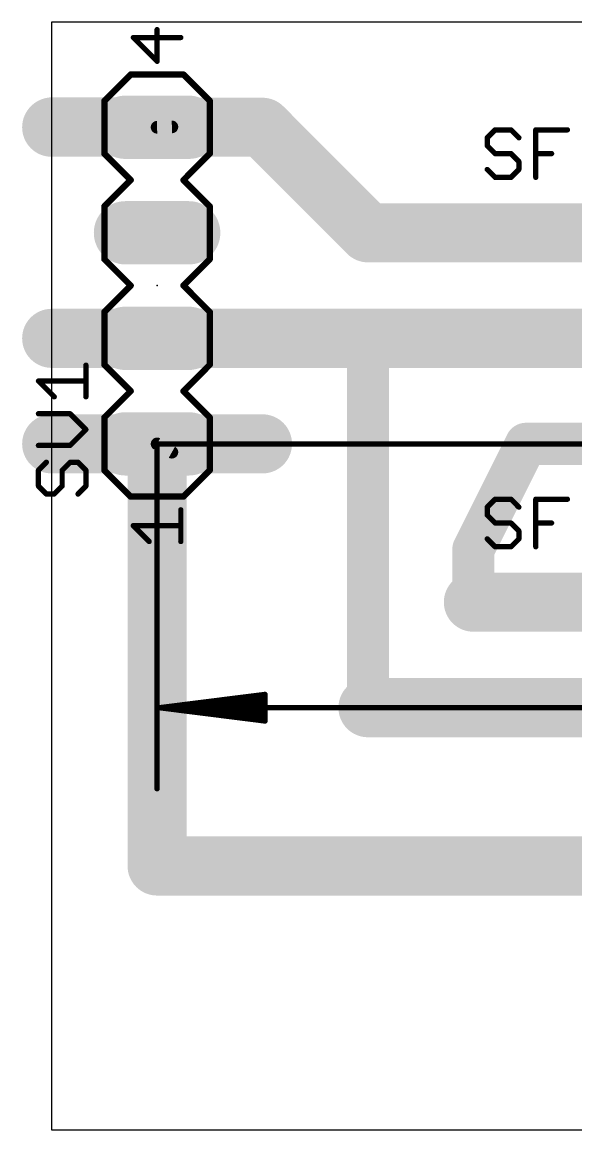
# Model space of a CAD drawing. Extents: x 33.6 to 100.8, y -0.7 to 30.2.
# Drawn here: x 33.58 to 46.92, y 0 to 26.66 of the extents above; entities that cross this region are included whole.
import ezdxf

# ---------------------------------------------------------------- set-up
doc = ezdxf.new("R2010")
doc.units = 0
for name, color, linetype in [('1', 14, 'CONTINUOUS'), ('16', 174, 'CONTINUOUS'), ('17', 94, 'CONTINUOUS'), ('20', 178, 'CONTINUOUS'), ('21', 250, 'CONTINUOUS'), ('23', 178, 'CONTINUOUS'), ('25', 250, 'CONTINUOUS'), ('27', 250, 'CONTINUOUS'), ('51', 250, 'CONTINUOUS')]:
    doc.layers.add(name, color=color, linetype=linetype)

# ---------------------------------------------------------------- blocks, each defined once
blk = doc.blocks.new('RECT')
blk.add_solid([(-0.5, -0.5), (0.5, -0.5), (-0.5, 0.5), (0.5, 0.5)])
blk = doc.blocks.new('LONGP100')
at = {"const_width": 1}
blk.add_lwpolyline([(-0.5, 0), (0.5, 0)], dxfattribs=at)
at = {"const_width": 0.5}
for points in [[(-0.5, 0.25, 1), (-0.5, -0.25)], [(0.5, -0.25, 1), (0.5, 0.25)]]:
    blk.add_lwpolyline(points, format="xyb", dxfattribs=at)

msp = doc.modelspace()

# ---------------------------------------------------------------- linework, layer by layer
at = {"layer": '1'}
for points, const_width in [([(34.2988, 24.1388), (34.29, 24.13)], 1.4224), ([(34.29, 24.13), (39.37, 24.13)], 1.4224), ([(36.83, 24.1388), (34.2988, 24.1388)], 1.4224), ([(39.37, 24.13), (41.91, 21.59)], 1.4224), ([(36.83, 24.1388), (36.83, 24.13)], 0.8128), ([(37.1868, 24.1388), (36.83, 24.13)], 0.3048), ([(48.26, 21.59), (41.91, 21.59)], 1.4224), ([(34.29, 19.05), (36.83, 19.05)], 1.4224), ([(41.91, 19.05), (36.83, 19.05)], 1.4224), ([(48.26, 19.05), (41.91, 19.05)], 1.4224), ([(41.91, 10.16), (41.91, 19.05)], 1.016), ([(36.83, 16.51), (34.29, 16.51)], 1.4224), ([(39.37, 16.51), (36.83, 16.51)], 1.4224), ([(36.83, 16.51), (36.83, 6.35)], 1.4224), ([(45.72, 16.51), (44.45, 13.97)], 1.016), ([(45.72, 16.51), (52.07, 16.51)], 1.016), ([(37.1868, 16.31), (36.83, 16.51)], 0.3048), ([(36.83, 16.51), (36.83, 8.21)], 0.13), ([(44.45, 13.97), (44.45, 12.7)], 1.016), ([(48.26, 12.7), (44.45, 12.7)], 1.4224), ([(48.26, 10.16), (41.91, 10.16)], 1.4224), ([(36.895, 10.16), (39.43, 10.4792)], 0.13), ([(36.895, 10.16), (39.43, 10.42)], 0.13), ([(39.43, 10.4792), (39.43, 9.8408)], 0.13), ([(36.895, 10.16), (39.43, 10.29)], 0.13), ([(36.895, 10.16), (69.785, 10.16)], 0.13), ([(39.43, 9.8408), (36.895, 10.16)], 0.13), ([(39.43, 10.03), (36.895, 10.16)], 0.13), ([(39.43, 9.9), (36.895, 10.16)], 0.13), ([(36.83, 6.35), (64.77, 6.35)], 1.4224)]:
    msp.add_lwpolyline(points, dxfattribs=dict(at, const_width=const_width))
for points, const_width in [([(34.29, 24.4856, 1), (34.29, 23.7744)], 0.7112), ([(34.2988, 24.4944, 1), (34.2988, 23.7832)], 0.7112), ([(34.5502, 23.8874, 1), (34.0474, 24.3902)], 0.7112), ([(36.83, 23.7832, 1), (36.83, 24.4944)], 0.7112), ([(39.6214, 24.3814, 1), (39.1186, 23.8786)], 0.7112), ([(39.37, 23.7744, 1), (39.37, 24.4856)], 0.7112), ([(34.0386, 24.3814, 1), (34.5414, 23.8786)], 0.7112), ([(37.0332, 24.1388, 1), (36.6268, 24.1388)], 0.4064), ([(36.6268, 24.13, 1), (37.0332, 24.13)], 0.4064), ([(36.8281, 24.2062, 1), (36.8319, 24.0538)], 0.1524), ([(37.1887, 24.0626, 1), (37.1849, 24.215)], 0.1524), ([(41.91, 21.9456, 1), (41.91, 21.2344)], 0.7112), ([(41.6586, 21.3386, 1), (42.1614, 21.8414)], 0.7112), ([(34.29, 19.4056, 1), (34.29, 18.6944)], 0.7112), ([(36.83, 19.4056, 1), (36.83, 18.6944)], 0.7112), ([(36.83, 18.6944, 1), (36.83, 19.4056)], 0.7112), ([(41.91, 19.4056, 1), (41.91, 18.6944)], 0.7112), ([(41.91, 18.6944, 1), (41.91, 19.4056)], 0.7112), ([(42.164, 19.05, 1), (41.656, 19.05)], 0.508), ([(34.29, 16.8656, 1), (34.29, 16.1544)], 0.7112), ([(36.83, 16.8656, 1), (36.83, 16.1544)], 0.7112), ([(37.1856, 16.51, 1), (36.4744, 16.51)], 0.7112), ([(36.83, 16.1544, 1), (36.83, 16.8656)], 0.7112), ([(39.37, 16.1544, 1), (39.37, 16.8656)], 0.7112), ([(45.72, 16.764, 1), (45.72, 16.256)], 0.508), ([(45.9472, 16.3964, 1), (45.4928, 16.6236)], 0.508), ([(36.8673, 16.5765, 1), (36.7927, 16.4435)], 0.1524), ([(36.8625, 16.51, 1), (36.7975, 16.51)], 0.065), ([(37.1495, 16.2435, 1), (37.2241, 16.3765)], 0.1524), ([(44.704, 13.97, 1), (44.196, 13.97)], 0.508), ([(44.2228, 14.0836, 1), (44.6772, 13.8564)], 0.508), ([(44.45, 13.0556, 1), (44.45, 12.3444)], 0.7112), ([(44.196, 12.7, 1), (44.704, 12.7)], 0.508), ([(41.91, 10.5156, 1), (41.91, 9.8044)], 0.7112), ([(39.4625, 10.4792, 1), (39.3975, 10.4792)], 0.065), ([(39.4341, 10.447, 1), (39.4259, 10.5115)], 0.065), ([(39.4333, 10.3877, 1), (39.4267, 10.4523)], 0.065), ([(41.656, 10.16, 1), (42.164, 10.16)], 0.508), ([(36.895, 10.1925, 1), (36.895, 10.1275)], 0.065), ([(36.8991, 10.1922, 1), (36.8909, 10.1278)], 0.065), ([(36.8933, 10.1925, 1), (36.8967, 10.1275)], 0.065), ([(36.8967, 10.1925, 1), (36.8933, 10.1275)], 0.065), ([(36.8983, 10.1923, 1), (36.8917, 10.1277)], 0.065), ([(36.8917, 10.1923, 1), (36.8983, 10.1277)], 0.065), ([(36.8909, 10.1922, 1), (36.8991, 10.1278)], 0.065), ([(39.4317, 10.2575, 1), (39.4283, 10.3225)], 0.065), ([(39.3975, 9.8408, 1), (39.4625, 9.8408)], 0.065), ([(39.4259, 9.8085, 1), (39.4341, 9.873)], 0.065), ([(39.4267, 9.8677, 1), (39.4333, 9.9323)], 0.065), ([(39.4283, 9.9975, 1), (39.4317, 10.0625)], 0.065), ([(36.7975, 8.21, 1), (36.8625, 8.21)], 0.065), ([(36.83, 6.7056, 1), (36.83, 5.9944)], 0.7112), ([(36.4744, 6.35, 1), (37.1856, 6.35)], 0.7112)]:
    msp.add_lwpolyline(points, format="xyb", dxfattribs=dict(at, const_width=const_width))
at = {"layer": '16', "const_width": 0.13}
for points in [[(36.83, 16.51), (81.96, 16.51)], [(36.83, 10.16), (81.96, 10.16)]]:
    msp.add_lwpolyline(points, dxfattribs=at)
at = {"layer": '16', "const_width": 0.065}
for points in [[(36.83, 16.5425, 1), (36.83, 16.4775)], [(36.83, 10.1925, 1), (36.83, 10.1275)]]:
    msp.add_lwpolyline(points, format="xyb", dxfattribs=at)
at = {"layer": '20'}
for p, q in [((100, 26.66), (34.29, 26.66)), ((34.29, 26.66), (34.29, 0)), ((34.29, 0), (100, 0))]:
    msp.add_line(p, q, dxfattribs=at)
at = {"layer": '21'}
for points, const_width in [([(36.8295, 25.7175), (36.8295, 26.4802)], 0.127), ([(37.4015, 26.2895), (36.2575, 26.2895)], 0.127), ([(36.2575, 26.2895), (36.8295, 25.7175)], 0.127), ([(35.56, 24.765), (36.195, 25.4)], 0.1524), ([(36.195, 25.4), (37.465, 25.4)], 0.1524), ([(37.465, 25.4), (38.1, 24.765)], 0.1524), ([(35.56, 23.495), (35.56, 24.765)], 0.1524), ([(38.1, 24.765), (38.1, 23.495)], 0.1524), ([(35.56, 23.495), (36.195, 22.86)], 0.1524), ([(37.465, 22.86), (38.1, 23.495)], 0.1524), ([(35.56, 22.225), (36.195, 22.86)], 0.1524), ([(37.465, 22.86), (38.1, 22.225)], 0.1524), ([(35.56, 20.955), (35.56, 22.225)], 0.1524), ([(38.1, 22.225), (38.1, 20.955)], 0.1524), ([(36.195, 20.32), (35.56, 20.955)], 0.1524), ([(38.1, 20.955), (37.465, 20.32)], 0.1524), ([(35.56, 19.685), (36.195, 20.32)], 0.1524), ([(37.465, 20.32), (38.1, 19.685)], 0.1524), ([(35.56, 18.415), (35.56, 19.685)], 0.1524), ([(38.1, 19.685), (38.1, 18.415)], 0.1524), ([(36.195, 17.78), (35.56, 18.415)], 0.1524), ([(38.1, 18.415), (37.465, 17.78)], 0.1524), ([(35.56, 17.145), (36.195, 17.78)], 0.1524), ([(37.465, 17.78), (38.1, 17.145)], 0.1524), ([(35.56, 15.875), (35.56, 17.145)], 0.1524), ([(38.1, 17.145), (38.1, 15.875)], 0.1524), ([(35.56, 15.875), (36.195, 15.24)], 0.1524), ([(37.465, 15.24), (38.1, 15.875)], 0.1524), ([(36.195, 15.24), (37.465, 15.24)], 0.1524), ([(37.4015, 14.1605), (37.4015, 14.9232)], 0.127), ([(36.6389, 14.1605), (36.2575, 14.5418)], 0.127), ([(36.2575, 14.5418), (37.4015, 14.5418)], 0.127)]:
    msp.add_lwpolyline(points, dxfattribs=dict(at, const_width=const_width))
for points, const_width in [([(36.8613, 26.4802, 1), (36.7978, 26.4802)], 0.0635), ([(36.2575, 26.3212, 1), (36.2575, 26.2577)], 0.0635), ([(36.28, 26.3119, 1), (36.2351, 26.267)], 0.0635), ([(37.4015, 26.2577, 1), (37.4015, 26.3212)], 0.0635), ([(36.7978, 25.7175, 1), (36.8613, 25.7175)], 0.0635), ([(36.8071, 25.695, 1), (36.852, 25.74)], 0.0635), ([(36.195, 25.4381, 1), (36.195, 25.3619)], 0.0762), ([(36.2219, 25.3731, 1), (36.1681, 25.4269)], 0.0762), ([(37.4919, 25.4269, 1), (37.4381, 25.3731)], 0.0762), ([(37.465, 25.3619, 1), (37.465, 25.4381)], 0.0762), ([(35.5981, 24.765, 1), (35.5219, 24.765)], 0.0762), ([(35.5331, 24.7919, 1), (35.5869, 24.7381)], 0.0762), ([(38.1381, 24.765, 1), (38.0619, 24.765)], 0.0762), ([(38.0731, 24.7381, 1), (38.1269, 24.7919)], 0.0762), ([(35.5219, 23.495, 1), (35.5981, 23.495)], 0.0762), ([(35.5869, 23.5219, 1), (35.5331, 23.4681)], 0.0762), ([(38.0619, 23.495, 1), (38.1381, 23.495)], 0.0762), ([(38.1269, 23.4681, 1), (38.0731, 23.5219)], 0.0762), ([(36.2219, 22.8331, 1), (36.1681, 22.8869)], 0.0762), ([(37.4919, 22.8869, 1), (37.4381, 22.8331)], 0.0762), ([(36.1681, 22.8331, 1), (36.2219, 22.8869)], 0.0762), ([(37.4381, 22.8869, 1), (37.4919, 22.8331)], 0.0762), ([(35.5981, 22.225, 1), (35.5219, 22.225)], 0.0762), ([(35.5331, 22.2519, 1), (35.5869, 22.1981)], 0.0762), ([(38.1381, 22.225, 1), (38.0619, 22.225)], 0.0762), ([(38.0731, 22.1981, 1), (38.1269, 22.2519)], 0.0762), ([(35.5219, 20.955, 1), (35.5981, 20.955)], 0.0762), ([(35.5869, 20.9819, 1), (35.5331, 20.9281)], 0.0762), ([(38.0619, 20.955, 1), (38.1381, 20.955)], 0.0762), ([(38.1269, 20.9281, 1), (38.0731, 20.9819)], 0.0762), ([(36.2219, 20.2931, 1), (36.1681, 20.3469)], 0.0762), ([(36.1681, 20.2931, 1), (36.2219, 20.3469)], 0.0762), ([(37.4919, 20.3469, 1), (37.4381, 20.2931)], 0.0762), ([(37.4381, 20.3469, 1), (37.4919, 20.2931)], 0.0762), ([(35.5981, 19.685, 1), (35.5219, 19.685)], 0.0762), ([(35.5331, 19.7119, 1), (35.5869, 19.6581)], 0.0762), ([(38.1381, 19.685, 1), (38.0619, 19.685)], 0.0762), ([(38.0731, 19.6581, 1), (38.1269, 19.7119)], 0.0762), ([(35.5219, 18.415, 1), (35.5981, 18.415)], 0.0762), ([(35.5869, 18.4419, 1), (35.5331, 18.3881)], 0.0762), ([(38.0619, 18.415, 1), (38.1381, 18.415)], 0.0762), ([(38.1269, 18.3881, 1), (38.0731, 18.4419)], 0.0762), ([(36.2219, 17.7531, 1), (36.1681, 17.8069)], 0.0762), ([(36.1681, 17.7531, 1), (36.2219, 17.8069)], 0.0762), ([(37.4919, 17.8069, 1), (37.4381, 17.7531)], 0.0762), ([(37.4381, 17.8069, 1), (37.4919, 17.7531)], 0.0762), ([(35.5981, 17.145, 1), (35.5219, 17.145)], 0.0762), ([(35.5331, 17.1719, 1), (35.5869, 17.1181)], 0.0762), ([(38.1381, 17.145, 1), (38.0619, 17.145)], 0.0762), ([(38.0731, 17.1181, 1), (38.1269, 17.1719)], 0.0762), ([(35.5219, 15.875, 1), (35.5981, 15.875)], 0.0762), ([(35.5869, 15.9019, 1), (35.5331, 15.8481)], 0.0762), ([(38.0619, 15.875, 1), (38.1381, 15.875)], 0.0762), ([(38.1269, 15.8481, 1), (38.0731, 15.9019)], 0.0762), ([(36.195, 15.2781, 1), (36.195, 15.2019)], 0.0762), ([(36.1681, 15.2131, 1), (36.2219, 15.2669)], 0.0762), ([(37.4381, 15.2669, 1), (37.4919, 15.2131)], 0.0762), ([(37.465, 15.2019, 1), (37.465, 15.2781)], 0.0762), ([(37.4333, 14.9232, 1), (37.3697, 14.9232)], 0.0635), ([(36.2575, 14.5736, 1), (36.2575, 14.5101)], 0.0635), ([(36.28, 14.5643, 1), (36.2351, 14.5194)], 0.0635), ([(37.4015, 14.5101, 1), (37.4015, 14.5736)], 0.0635), ([(36.6164, 14.138, 1), (36.6613, 14.183)], 0.0635), ([(37.3697, 14.1605, 1), (37.4333, 14.1605)], 0.0635)]:
    msp.add_lwpolyline(points, format="xyb", dxfattribs=dict(at, const_width=const_width))
at = {"layer": '23'}
msp.add_point((36.83, 20.32), dxfattribs=at)
at = {"layer": '25', "const_width": 0.127}
for points in [[(35.1155, 17.6423), (35.1155, 18.4049)], [(34.3529, 17.6423), (33.9715, 18.0236)], [(33.9715, 18.0236), (35.1155, 18.0236)], [(34.7342, 17.2355), (33.9715, 17.2355)], [(35.1155, 16.8542), (34.7342, 17.2355)], [(34.7342, 16.4729), (35.1155, 16.8542)], [(33.9715, 16.4729), (34.7342, 16.4729)], [(34.1622, 16.0662), (33.9715, 15.8755)], [(34.5435, 15.8755), (34.7342, 16.0662)], [(34.7342, 16.0662), (34.9248, 16.0662)], [(34.9248, 16.0662), (35.1155, 15.8755)], [(33.9715, 15.8755), (33.9715, 15.4942)], [(34.5435, 15.4942), (34.5435, 15.8755)], [(35.1155, 15.8755), (35.1155, 15.4942)], [(33.9715, 15.4942), (34.1622, 15.3035)], [(34.3529, 15.3035), (34.5435, 15.4942)], [(35.1155, 15.4942), (34.9248, 15.3035)], [(34.1622, 15.3035), (34.3529, 15.3035)]]:
    msp.add_lwpolyline(points, dxfattribs=at)
at = {"layer": '25', "const_width": 0.0635}
for points in [[(35.1473, 18.4049, 1), (35.0838, 18.4049)], [(33.9715, 18.0554, 1), (33.9715, 17.9919)], [(33.994, 18.0461, 1), (33.9491, 18.0012)], [(35.1155, 17.9919, 1), (35.1155, 18.0554)], [(34.3304, 17.6198, 1), (34.3753, 17.6647)], [(35.0838, 17.6423, 1), (35.1473, 17.6423)], [(33.9715, 17.2673, 1), (33.9715, 17.2038)], [(34.7566, 17.258, 1), (34.7117, 17.2131)], [(34.7342, 17.2038, 1), (34.7342, 17.2673)], [(35.138, 16.8318, 1), (35.093, 16.8767)], [(35.093, 16.8318, 1), (35.138, 16.8767)], [(33.9715, 16.5046, 1), (33.9715, 16.4411)], [(34.7342, 16.4411, 1), (34.7342, 16.5046)], [(34.7117, 16.4953, 1), (34.7566, 16.4504)], [(34.1846, 16.0437, 1), (34.1397, 16.0886)], [(34.7342, 16.0979, 1), (34.7342, 16.0344)], [(34.7566, 16.0437, 1), (34.7117, 16.0886)], [(34.9473, 16.0886, 1), (34.9024, 16.0437)], [(34.9248, 16.0344, 1), (34.9248, 16.0979)], [(34.0033, 15.8755, 1), (33.9398, 15.8755)], [(33.9491, 15.8979, 1), (33.994, 15.853)], [(34.5753, 15.8755, 1), (34.5118, 15.8755)], [(34.5211, 15.8979, 1), (34.566, 15.853)], [(35.1473, 15.8755, 1), (35.0838, 15.8755)], [(35.093, 15.853, 1), (35.138, 15.8979)], [(33.9398, 15.4942, 1), (34.0033, 15.4942)], [(33.994, 15.5166, 1), (33.9491, 15.4717)], [(34.5118, 15.4942, 1), (34.5753, 15.4942)], [(34.566, 15.4717, 1), (34.5211, 15.5166)], [(35.0838, 15.4942, 1), (35.1473, 15.4942)], [(35.138, 15.4717, 1), (35.093, 15.5166)], [(34.1622, 15.3353, 1), (34.1622, 15.2718)], [(34.1397, 15.281, 1), (34.1846, 15.326)], [(34.3304, 15.326, 1), (34.3753, 15.281)], [(34.3529, 15.2718, 1), (34.3529, 15.3353)], [(34.9024, 15.326, 1), (34.9473, 15.281)]]:
    msp.add_lwpolyline(points, format="xyb", dxfattribs=at)
at = {"layer": '27', "const_width": 0.127}
for points in [[(44.9746, 24.0675), (44.7839, 23.8768)], [(45.3559, 24.0675), (44.9746, 24.0675)], [(45.5466, 23.8768), (45.3559, 24.0675)], [(45.9533, 22.9235), (45.9533, 24.0675)], [(45.9533, 24.0675), (46.716, 24.0675)], [(44.7839, 23.8768), (44.7839, 23.6862)], [(44.7839, 23.6862), (44.9746, 23.4955)], [(44.9746, 23.4955), (45.3559, 23.4955)], [(45.3559, 23.4955), (45.5466, 23.3048)], [(45.9533, 23.4955), (46.3346, 23.4955)], [(45.5466, 23.3048), (45.5466, 23.1142)], [(44.9746, 22.9235), (44.7839, 23.1142)], [(45.3559, 22.9235), (44.9746, 22.9235)], [(45.5466, 23.1142), (45.3559, 22.9235)], [(44.9746, 15.1775), (44.7839, 14.9868)], [(45.3559, 15.1775), (44.9746, 15.1775)], [(45.5466, 14.9868), (45.3559, 15.1775)], [(45.9533, 14.0335), (45.9533, 15.1775)], [(45.9533, 15.1775), (46.716, 15.1775)], [(44.7839, 14.9868), (44.7839, 14.7962)], [(44.7839, 14.7962), (44.9746, 14.6055)], [(44.9746, 14.6055), (45.3559, 14.6055)], [(45.3559, 14.6055), (45.5466, 14.4148)], [(45.9533, 14.6055), (46.3346, 14.6055)], [(45.5466, 14.4148), (45.5466, 14.2242)], [(44.9746, 14.0335), (44.7839, 14.2242)], [(45.5466, 14.2242), (45.3559, 14.0335)], [(45.3559, 14.0335), (44.9746, 14.0335)]]:
    msp.add_lwpolyline(points, dxfattribs=at)
at = {"layer": '27', "const_width": 0.0635}
for points in [[(44.9746, 24.0992, 1), (44.9746, 24.0357)], [(44.997, 24.045, 1), (44.9521, 24.0899)], [(45.3783, 24.0899, 1), (45.3334, 24.045)], [(45.3559, 24.0357, 1), (45.3559, 24.0992)], [(45.9851, 24.0675, 1), (45.9216, 24.0675)], [(45.9533, 24.0992, 1), (45.9533, 24.0357)], [(46.716, 24.0357, 1), (46.716, 24.0992)], [(44.8157, 23.8768, 1), (44.7522, 23.8768)], [(44.7615, 23.8993, 1), (44.8064, 23.8544)], [(44.8064, 23.7086, 1), (44.7615, 23.6637)], [(45.5241, 23.8544, 1), (45.569, 23.8993)], [(44.7522, 23.6862, 1), (44.8157, 23.6862)], [(44.9746, 23.5272, 1), (44.9746, 23.4637)], [(44.9521, 23.473, 1), (44.997, 23.5179)], [(45.3783, 23.5179, 1), (45.3334, 23.473)], [(45.3559, 23.4637, 1), (45.3559, 23.5272)], [(45.9533, 23.5272, 1), (45.9533, 23.4637)], [(46.3346, 23.4637, 1), (46.3346, 23.5272)], [(45.5783, 23.3048, 1), (45.5148, 23.3048)], [(45.5241, 23.2824, 1), (45.569, 23.3273)], [(44.8064, 23.1366, 1), (44.7615, 23.0917)], [(44.9746, 22.9552, 1), (44.9746, 22.8918)], [(44.9521, 22.901, 1), (44.997, 22.946)], [(45.3334, 22.946, 1), (45.3783, 22.901)], [(45.3559, 22.8918, 1), (45.3559, 22.9552)], [(45.5148, 23.1142, 1), (45.5783, 23.1142)], [(45.569, 23.0917, 1), (45.5241, 23.1366)], [(45.9216, 22.9235, 1), (45.9851, 22.9235)], [(44.9746, 15.2092, 1), (44.9746, 15.1457)], [(44.997, 15.155, 1), (44.9521, 15.1999)], [(45.3783, 15.1999, 1), (45.3334, 15.155)], [(45.3559, 15.1457, 1), (45.3559, 15.2092)], [(45.9851, 15.1775, 1), (45.9216, 15.1775)], [(45.9533, 15.2092, 1), (45.9533, 15.1457)], [(46.716, 15.1457, 1), (46.716, 15.2092)], [(44.8157, 14.9868, 1), (44.7522, 14.9868)], [(44.7615, 15.0093, 1), (44.8064, 14.9644)], [(45.5241, 14.9644, 1), (45.569, 15.0093)], [(44.7522, 14.7962, 1), (44.8157, 14.7962)], [(44.8064, 14.8186, 1), (44.7615, 14.7737)], [(44.9746, 14.6372, 1), (44.9746, 14.5737)], [(45.3783, 14.6279, 1), (45.3334, 14.583)], [(45.3559, 14.5737, 1), (45.3559, 14.6372)], [(45.9533, 14.6372, 1), (45.9533, 14.5737)], [(46.3346, 14.5737, 1), (46.3346, 14.6372)], [(44.9521, 14.583, 1), (44.997, 14.6279)], [(45.5783, 14.4148, 1), (45.5148, 14.4148)], [(45.5241, 14.3924, 1), (45.569, 14.4373)], [(44.8064, 14.2466, 1), (44.7615, 14.2017)], [(45.5148, 14.2242, 1), (45.5783, 14.2242)], [(45.569, 14.2017, 1), (45.5241, 14.2466)], [(44.9746, 14.0653, 1), (44.9746, 14.0017)], [(44.9521, 14.011, 1), (44.997, 14.056)], [(45.3334, 14.056, 1), (45.3783, 14.011)], [(45.3559, 14.0017, 1), (45.3559, 14.0653)], [(45.9216, 14.0335, 1), (45.9851, 14.0335)]]:
    msp.add_lwpolyline(points, format="xyb", dxfattribs=at)

# ---------------------------------------------------------------- block references
at = {"layer": '17', "xscale": 1.524, "yscale": 1.524, "rotation": 180}
for p in [(36.83, 24.13), (36.83, 24.13), (36.83, 21.59), (36.83, 21.59), (36.83, 19.05), (36.83, 19.05), (36.83, 16.51), (36.83, 16.51)]:
    msp.add_blockref('LONGP100', p, dxfattribs=at)
at = {"layer": '51', "xscale": 0.508, "yscale": 0.508, "rotation": 90}
for p in [(36.83, 24.13), (36.83, 21.59), (36.83, 19.05), (36.83, 16.51)]:
    msp.add_blockref('RECT', p, dxfattribs=at)

doc.saveas('drawing.dxf')
